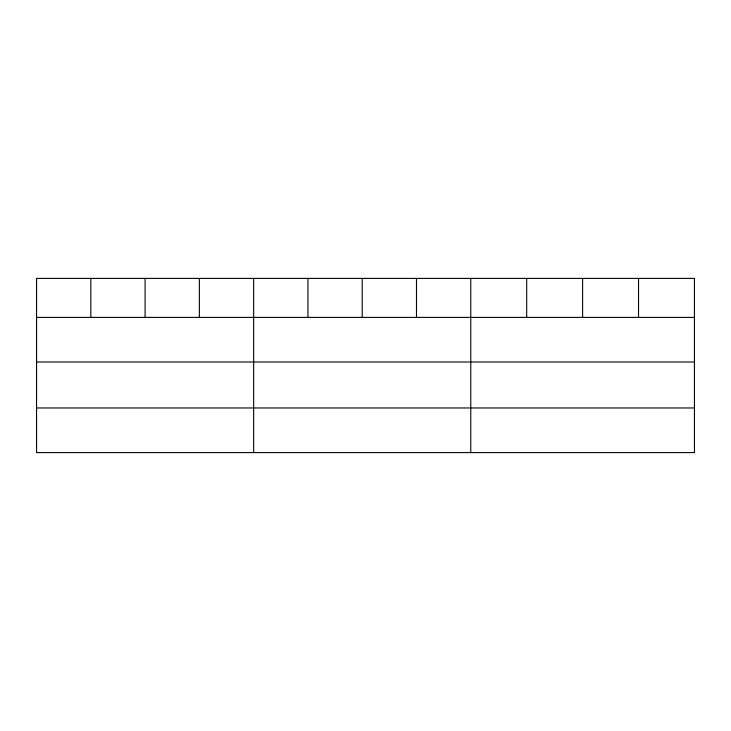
<?xml version="1.0" encoding="UTF-8"?>
<svg xmlns="http://www.w3.org/2000/svg" width="731" height="731" viewBox="0 0 731 731"><rect width="100%" height="100%" fill="white"/><g stroke="black" fill="none" stroke-linecap="round" stroke-linejoin="round"><path stroke-width="1.1" d="M694.45 362.009L694.45 278.41L36.55 278.41L36.55 452.59L694.45 452.59L694.45 362.009L36.55 362.009M36.55 317.4L694.45 317.4M36.55 407.971L694.45 407.971M638.528 278.41L638.528 317.4M582.607 278.41L582.607 317.4M526.685 278.41L526.685 317.4M470.764 278.41L470.764 452.59M416.487 278.41L416.487 317.4M362.21 278.41L362.21 317.4M307.934 278.41L307.934 317.4M253.657 278.41L253.657 452.59M199.38 278.41L199.38 317.4M145.103 278.41L145.103 317.4M90.827 278.41L90.827 317.4"/></g></svg>
